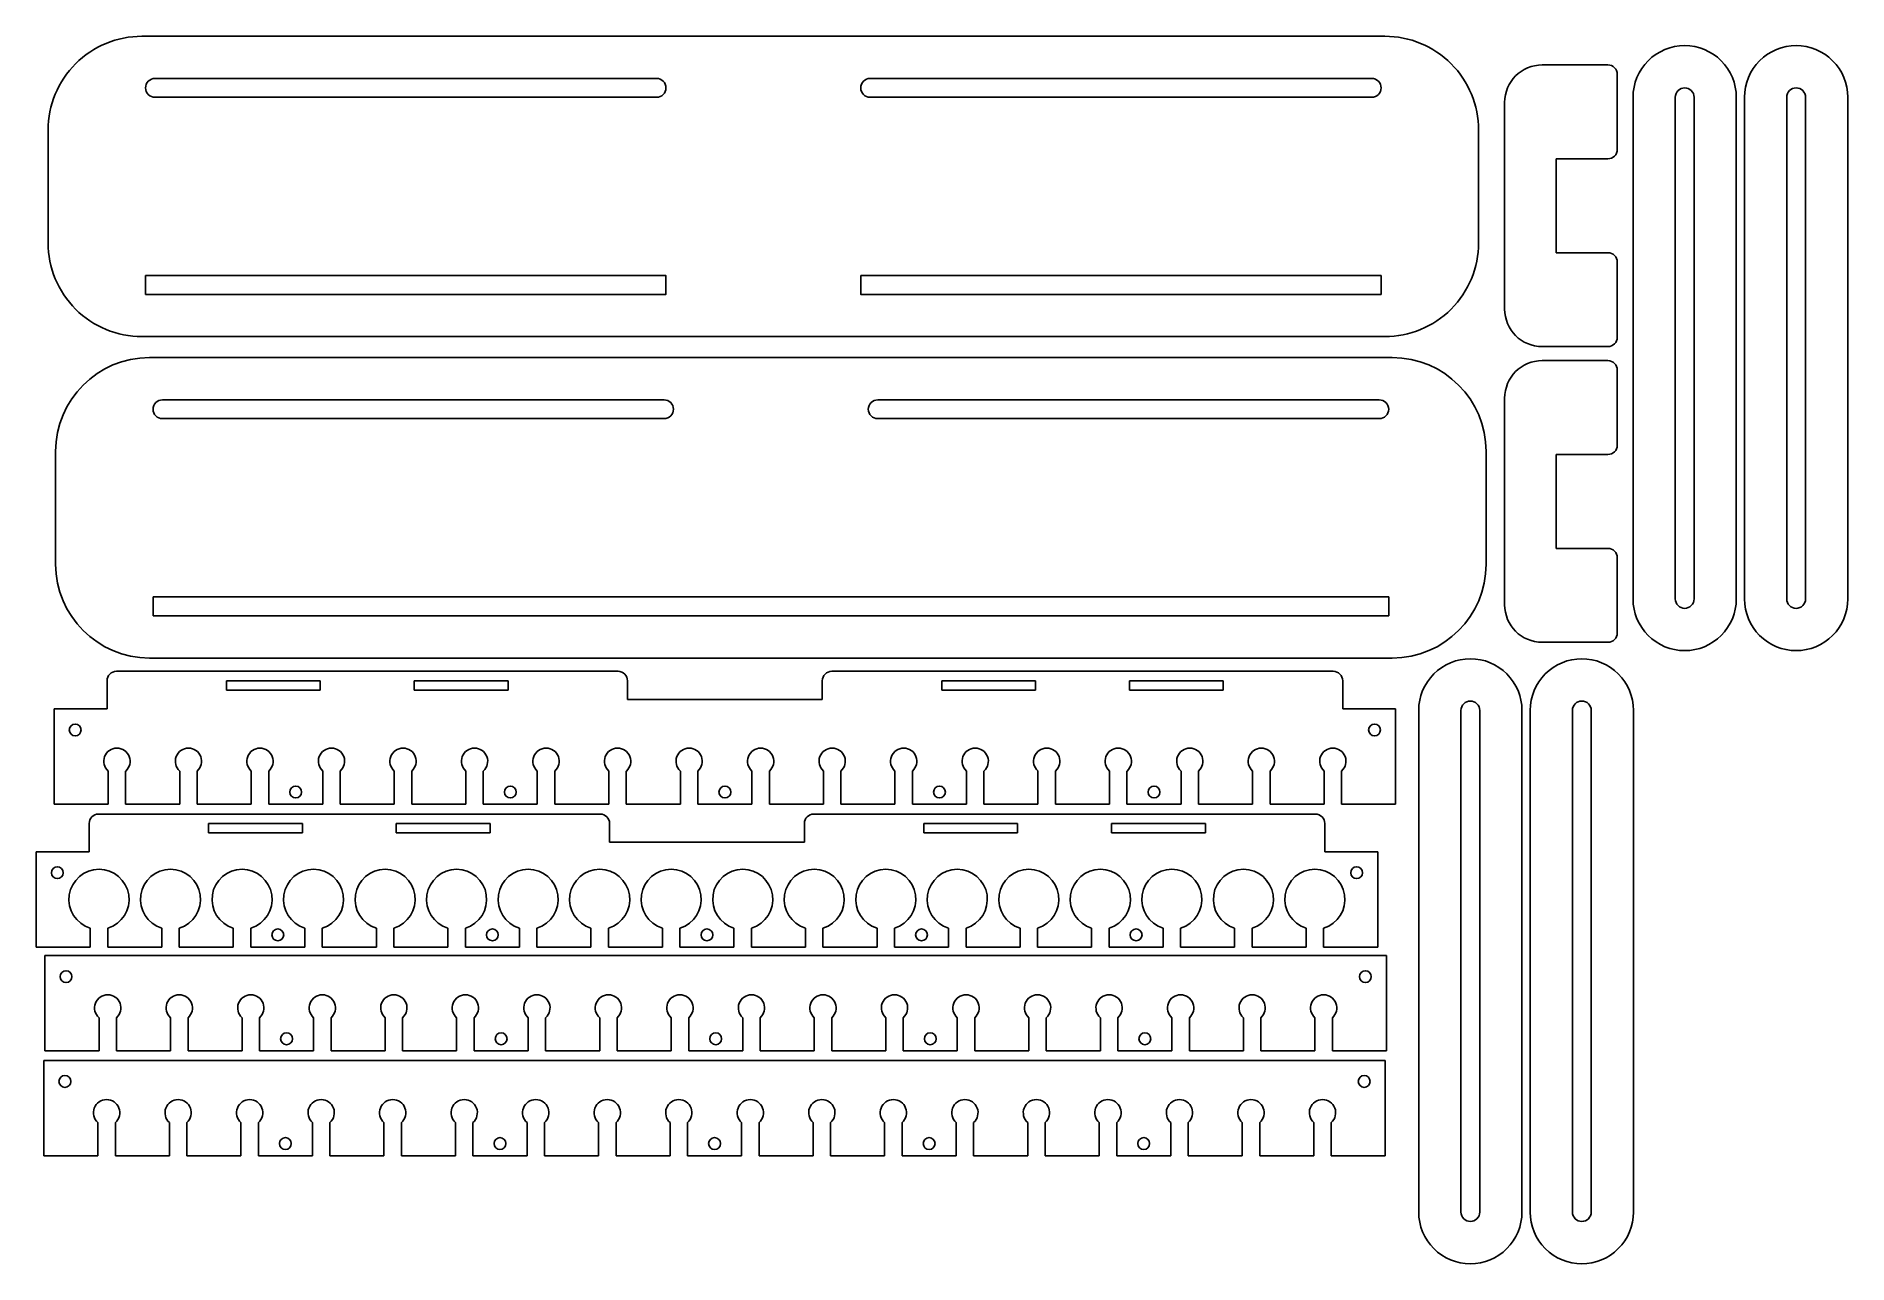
# Model space of a CAD drawing. Header units: millimetres. Extents: x 20 to 985, y -366 to 288.
import ezdxf

# ---------------------------------------------------------------- set-up
doc = ezdxf.new("R2010")
doc.units = ezdxf.units.MM
doc.header["$MEASUREMENT"] = 0

msp = doc.modelspace()

# ---------------------------------------------------------------- linework, layer by layer
for p, q in [((857.52, 272.91), (822.52, 272.91)), ((862.52, 227.91), (862.52, 267.91)), ((802.52, 142.91), (802.52, 252.91)), ((857.52, 222.91), (830.02, 222.91)), ((830.02, 172.91), (830.02, 222.91)), ((857.52, 172.91), (830.02, 172.91)), ((862.52, 127.91), (862.52, 167.91)), ((742.66, 117.05), (80.66, 117.05)), ((857.52, 122.91), (822.52, 122.91)), ((857.52, 115.43), (822.52, 115.43)), ((862.52, 70.43), (862.52, 110.43)), ((802.52, -14.57), (802.52, 95.43)), ((30.66, 67.05), (30.66, 7.05)), ((792.66, 7.05), (792.66, 67.05)), ((857.52, 65.43), (830.02, 65.43)), ((830.02, 15.43), (830.02, 65.43)), ((857.52, 15.43), (830.02, 15.43)), ((862.52, -29.57), (862.52, 10.43)), ((82.55, -10.45), (740.76, -10.45)), ((82.55, -10.45), (82.55, -20.45)), ((740.76, -10.45), (740.76, -20.45)), ((82.55, -20.45), (740.76, -20.45)), ((857.52, -34.57), (822.52, -34.57)), ((80.66, -42.95), (742.66, -42.95)), ((58.04, -60.03), (58.04, -55.03)), ((63.04, -50.03), (196.65, -50.03)), ((171.65, -55.03), (121.65, -55.03)), ((121.65, -55.03), (121.65, -60.03)), ((171.65, -60.03), (171.65, -55.03)), ((330.25, -50.03), (196.65, -50.03)), ((271.65, -55.03), (221.65, -55.03)), ((221.65, -55.03), (221.65, -60.03)), ((271.65, -60.03), (271.65, -55.03)), ((335.25, -60.03), (335.25, -55.03)), ((439.04, -60.03), (439.04, -55.03)), ((444.04, -50.03), (577.65, -50.03)), ((502.65, -60.03), (502.65, -55.03)), ((502.65, -55.03), (552.65, -55.03)), ((552.65, -55.03), (552.65, -60.03)), ((711.25, -50.03), (577.65, -50.03)), ((602.65, -60.03), (602.65, -55.03)), ((602.65, -55.03), (652.65, -55.03)), ((652.65, -55.03), (652.65, -60.03)), ((716.25, -60.03), (716.25, -55.03)), ((58.04, -70.03), (58.04, -60.03)), ((121.65, -60.03), (171.65, -60.03)), ((221.65, -60.03), (271.65, -60.03)), ((335.25, -60.03), (335.25, -65.03)), ((335.25, -65.03), (439.04, -65.03)), ((439.04, -60.03), (439.04, -65.03)), ((552.65, -60.03), (502.65, -60.03)), ((652.65, -60.03), (602.65, -60.03)), ((716.25, -60.03), (716.25, -70.03)), ((29.85, -120.83), (29.85, -70.03)), ((58.04, -70.03), (29.85, -70.03)), ((716.25, -70.03), (744.44, -70.03)), ((744.44, -120.83), (744.44, -70.03)), ((58.64, -107.25), (58.64, -120.83)), ((67.95, -107.25), (67.95, -120.83)), ((96.74, -107.25), (96.74, -120.83)), ((106.05, -107.25), (106.05, -120.83)), ((134.84, -107.25), (134.84, -120.83)), ((144.15, -107.25), (144.15, -120.83)), ((172.94, -107.25), (172.94, -120.83)), ((182.25, -107.25), (182.25, -120.83)), ((211.04, -107.25), (211.04, -120.83)), ((220.35, -107.25), (220.35, -120.83)), ((249.14, -107.25), (249.14, -120.83)), ((258.45, -107.25), (258.45, -120.83)), ((287.24, -107.25), (287.24, -120.83)), ((296.55, -107.25), (296.55, -120.83)), ((325.34, -107.25), (325.34, -120.83)), ((334.65, -107.25), (334.65, -120.83)), ((363.44, -107.25), (363.44, -120.83)), ((372.75, -107.25), (372.75, -120.83)), ((401.54, -107.25), (401.54, -120.83)), ((410.85, -107.25), (410.85, -120.83)), ((439.64, -107.25), (439.64, -120.83)), ((448.95, -107.25), (448.95, -120.83)), ((477.74, -107.25), (477.74, -120.83)), ((487.05, -107.25), (487.05, -120.83)), ((515.84, -107.25), (515.84, -120.83)), ((525.15, -107.25), (525.15, -120.83)), ((553.94, -107.25), (553.94, -120.83)), ((563.25, -107.25), (563.25, -120.83)), ((592.04, -107.25), (592.04, -120.83)), ((601.35, -107.25), (601.35, -120.83)), ((630.14, -107.25), (630.14, -120.83)), ((639.45, -107.25), (639.45, -120.83)), ((668.24, -107.25), (668.24, -120.83)), ((677.55, -107.25), (677.55, -120.83)), ((706.34, -107.25), (706.34, -120.83)), ((715.65, -107.25), (715.65, -120.83)), ((29.85, -120.83), (58.64, -120.83)), ((67.95, -120.83), (96.74, -120.83)), ((106.05, -120.83), (134.84, -120.83)), ((144.15, -120.83), (172.94, -120.83)), ((182.25, -120.83), (211.04, -120.83)), ((220.35, -120.83), (249.14, -120.83)), ((258.45, -120.83), (287.24, -120.83)), ((296.55, -120.83), (325.34, -120.83)), ((334.65, -120.83), (363.44, -120.83)), ((372.75, -120.83), (401.54, -120.83)), ((410.85, -120.83), (439.64, -120.83)), ((448.95, -120.83), (477.74, -120.83)), ((487.05, -120.83), (515.84, -120.83)), ((525.15, -120.83), (553.94, -120.83)), ((563.25, -120.83), (592.04, -120.83)), ((601.35, -120.83), (630.14, -120.83)), ((639.45, -120.83), (668.24, -120.83)), ((677.55, -120.83), (706.34, -120.83)), ((715.65, -120.83), (744.44, -120.83)), ((48.5, -136.09), (48.5, -131.09)), ((53.5, -126.09), (187.1, -126.09)), ((162.1, -131.09), (112.1, -131.09)), ((112.1, -131.09), (112.1, -136.09)), ((162.1, -136.09), (162.1, -131.09)), ((320.71, -126.09), (187.1, -126.09)), ((262.1, -131.09), (212.1, -131.09)), ((212.1, -131.09), (212.1, -136.09)), ((262.1, -136.09), (262.1, -131.09)), ((325.71, -136.09), (325.71, -131.09)), ((429.5, -136.09), (429.5, -131.09)), ((434.5, -126.09), (568.1, -126.09)), ((493.1, -136.09), (493.1, -131.09)), ((493.1, -131.09), (543.1, -131.09)), ((543.1, -131.09), (543.1, -136.09)), ((701.71, -126.09), (568.1, -126.09)), ((593.1, -136.09), (593.1, -131.09)), ((593.1, -131.09), (643.1, -131.09)), ((643.1, -131.09), (643.1, -136.09)), ((706.71, -136.09), (706.71, -131.09)), ((48.5, -146.09), (48.5, -136.09)), ((112.1, -136.09), (162.1, -136.09)), ((212.1, -136.09), (262.1, -136.09)), ((325.71, -136.09), (325.71, -141.09)), ((325.71, -141.09), (429.5, -141.09)), ((429.5, -136.09), (429.5, -141.09)), ((543.1, -136.09), (493.1, -136.09)), ((643.1, -136.09), (593.1, -136.09)), ((706.71, -136.09), (706.71, -146.09)), ((20.31, -196.89), (20.31, -146.09)), ((48.5, -146.09), (20.31, -146.09)), ((706.71, -146.09), (734.9, -146.09)), ((734.9, -196.89), (734.9, -146.09)), ((49.1, -186.79), (49.1, -196.89)), ((58.41, -186.79), (58.41, -196.89)), ((87.2, -186.79), (87.2, -196.89)), ((96.51, -186.79), (96.51, -196.89)), ((125.3, -186.79), (125.3, -196.89)), ((134.61, -186.79), (134.61, -196.89)), ((163.4, -186.79), (163.4, -196.89)), ((172.71, -186.79), (172.71, -196.89)), ((201.5, -186.79), (201.5, -196.89)), ((210.81, -186.79), (210.81, -196.89)), ((239.6, -186.79), (239.6, -196.89)), ((248.91, -186.79), (248.91, -196.89)), ((277.7, -186.79), (277.7, -196.89)), ((287.01, -186.79), (287.01, -196.89)), ((315.8, -186.79), (315.8, -196.89)), ((325.11, -186.79), (325.11, -196.89)), ((353.9, -186.79), (353.9, -196.89)), ((363.21, -186.79), (363.21, -196.89)), ((392, -186.79), (392, -196.89)), ((401.31, -186.79), (401.31, -196.89)), ((430.1, -186.79), (430.1, -196.89)), ((439.41, -186.79), (439.41, -196.89)), ((468.2, -186.79), (468.2, -196.89)), ((477.51, -186.79), (477.51, -196.89)), ((506.3, -186.79), (506.3, -196.89)), ((515.61, -186.79), (515.61, -196.89)), ((544.4, -186.79), (544.4, -196.89)), ((553.71, -186.79), (553.71, -196.89)), ((582.5, -186.79), (582.5, -196.89)), ((591.81, -186.79), (591.81, -196.89)), ((620.6, -186.79), (620.6, -196.89)), ((629.91, -186.79), (629.91, -196.89)), ((658.7, -186.79), (658.7, -196.89)), ((668.01, -186.79), (668.01, -196.89)), ((696.8, -186.79), (696.8, -196.89)), ((706.11, -186.79), (706.11, -196.89)), ((20.31, -196.89), (49.1, -196.89)), ((24.97, -252.21), (24.97, -201.41)), ((24.97, -201.41), (739.55, -201.41)), ((58.41, -196.89), (87.2, -196.89)), ((96.51, -196.89), (125.3, -196.89)), ((134.61, -196.89), (163.4, -196.89)), ((172.71, -196.89), (201.5, -196.89)), ((210.81, -196.89), (239.6, -196.89)), ((248.91, -196.89), (277.7, -196.89)), ((287.01, -196.89), (315.8, -196.89)), ((325.11, -196.89), (353.9, -196.89)), ((363.21, -196.89), (392, -196.89)), ((401.31, -196.89), (430.1, -196.89)), ((439.41, -196.89), (468.2, -196.89)), ((477.51, -196.89), (506.3, -196.89)), ((515.61, -196.89), (544.4, -196.89)), ((553.71, -196.89), (582.5, -196.89)), ((591.81, -196.89), (620.6, -196.89)), ((629.91, -196.89), (658.7, -196.89)), ((668.01, -196.89), (696.8, -196.89)), ((706.11, -196.89), (734.9, -196.89)), ((739.55, -252.21), (739.55, -201.41)), ((53.75, -238.63), (53.75, -252.21)), ((63.07, -238.63), (63.07, -252.21)), ((91.85, -238.63), (91.85, -252.21)), ((101.17, -238.63), (101.17, -252.21)), ((129.95, -238.63), (129.95, -252.21)), ((139.27, -238.63), (139.27, -252.21)), ((168.05, -238.63), (168.05, -252.21)), ((177.37, -238.63), (177.37, -252.21)), ((206.15, -238.63), (206.15, -252.21)), ((215.47, -238.63), (215.47, -252.21)), ((244.25, -238.63), (244.25, -252.21)), ((253.57, -238.63), (253.57, -252.21)), ((282.35, -238.63), (282.35, -252.21)), ((291.67, -238.63), (291.67, -252.21)), ((320.45, -238.63), (320.45, -252.21)), ((329.77, -238.63), (329.77, -252.21)), ((358.55, -238.63), (358.55, -252.21)), ((367.87, -238.63), (367.87, -252.21)), ((396.65, -238.63), (396.65, -252.21)), ((405.97, -238.63), (405.97, -252.21)), ((434.75, -238.63), (434.75, -252.21)), ((444.07, -238.63), (444.07, -252.21)), ((472.85, -238.63), (472.85, -252.21)), ((482.17, -238.63), (482.17, -252.21)), ((510.95, -238.63), (510.95, -252.21)), ((520.27, -238.63), (520.27, -252.21)), ((549.05, -238.63), (549.05, -252.21)), ((558.37, -238.63), (558.37, -252.21)), ((587.15, -238.63), (587.15, -252.21)), ((596.47, -238.63), (596.47, -252.21)), ((625.25, -238.63), (625.25, -252.21)), ((634.57, -238.63), (634.57, -252.21)), ((663.35, -238.63), (663.35, -252.21)), ((672.67, -238.63), (672.67, -252.21)), ((701.45, -238.63), (701.45, -252.21)), ((710.77, -238.63), (710.77, -252.21)), ((24.35, -308.03), (24.35, -257.23)), ((24.35, -257.23), (738.94, -257.23)), ((24.97, -252.21), (53.75, -252.21)), ((63.07, -252.21), (91.85, -252.21)), ((101.17, -252.21), (129.95, -252.21)), ((139.27, -252.21), (168.05, -252.21)), ((177.37, -252.21), (206.15, -252.21)), ((215.47, -252.21), (244.25, -252.21)), ((253.57, -252.21), (282.35, -252.21)), ((291.67, -252.21), (320.45, -252.21)), ((329.77, -252.21), (358.55, -252.21)), ((367.87, -252.21), (396.65, -252.21)), ((405.97, -252.21), (434.75, -252.21)), ((444.07, -252.21), (472.85, -252.21)), ((482.17, -252.21), (510.95, -252.21)), ((520.27, -252.21), (549.05, -252.21)), ((558.37, -252.21), (587.15, -252.21)), ((596.47, -252.21), (625.25, -252.21)), ((634.57, -252.21), (663.35, -252.21)), ((672.67, -252.21), (701.45, -252.21)), ((710.77, -252.21), (739.55, -252.21)), ((738.94, -308.03), (738.94, -257.23)), ((53.14, -294.44), (53.14, -308.03)), ((62.45, -294.44), (62.45, -308.03)), ((91.24, -294.44), (91.24, -308.03)), ((100.55, -294.44), (100.55, -308.03)), ((129.34, -294.44), (129.34, -308.03)), ((138.65, -294.44), (138.65, -308.03)), ((167.44, -294.44), (167.44, -308.03)), ((176.75, -294.44), (176.75, -308.03)), ((205.54, -294.44), (205.54, -308.03)), ((214.85, -294.44), (214.85, -308.03)), ((243.64, -294.44), (243.64, -308.03)), ((252.95, -294.44), (252.95, -308.03)), ((281.74, -294.44), (281.74, -308.03)), ((291.05, -294.44), (291.05, -308.03)), ((319.84, -294.44), (319.84, -308.03)), ((329.15, -294.44), (329.15, -308.03)), ((357.94, -294.44), (357.94, -308.03)), ((367.25, -294.44), (367.25, -308.03)), ((396.04, -294.44), (396.04, -308.03)), ((405.35, -294.44), (405.35, -308.03)), ((434.14, -294.44), (434.14, -308.03)), ((443.45, -294.44), (443.45, -308.03)), ((472.24, -294.44), (472.24, -308.03)), ((481.55, -294.44), (481.55, -308.03)), ((510.34, -294.44), (510.34, -308.03)), ((519.65, -294.44), (519.65, -308.03)), ((548.44, -294.44), (548.44, -308.03)), ((557.75, -294.44), (557.75, -308.03)), ((586.54, -294.44), (586.54, -308.03)), ((595.85, -294.44), (595.85, -308.03)), ((624.64, -294.44), (624.64, -308.03)), ((633.95, -294.44), (633.95, -308.03)), ((662.74, -294.44), (662.74, -308.03)), ((672.05, -294.44), (672.05, -308.03)), ((700.84, -294.44), (700.84, -308.03)), ((710.15, -294.44), (710.15, -308.03)), ((24.35, -308.03), (53.14, -308.03)), ((62.45, -308.03), (91.24, -308.03)), ((100.55, -308.03), (129.34, -308.03)), ((138.65, -308.03), (167.44, -308.03)), ((176.75, -308.03), (205.54, -308.03)), ((214.85, -308.03), (243.64, -308.03)), ((252.95, -308.03), (281.74, -308.03)), ((291.05, -308.03), (319.84, -308.03)), ((329.15, -308.03), (357.94, -308.03)), ((367.25, -308.03), (396.04, -308.03)), ((405.35, -308.03), (434.14, -308.03)), ((443.45, -308.03), (472.24, -308.03)), ((481.55, -308.03), (510.34, -308.03)), ((519.65, -308.03), (548.44, -308.03)), ((557.75, -308.03), (586.54, -308.03)), ((595.85, -308.03), (624.64, -308.03)), ((633.95, -308.03), (662.74, -308.03)), ((672.05, -308.03), (700.84, -308.03)), ((710.15, -308.03), (738.94, -308.03))]:
    msp.add_line(p, q)
for points in [[(76.64, 128.19), (738.64, 128.19, 0.414214), (788.64, 178.19), (788.64, 238.19, 0.414214), (738.64, 288.19), (76.64, 288.19, 0.414214), (26.64, 238.19), (26.64, 178.19, 0.414214)], [(925.92, -11.51), (925.92, 255.7, 0.414214), (898.42, 283.2), (898.42, 283.2, 0.414214), (870.92, 255.7), (870.92, -11.51, 0.414214), (898.42, -39.01), (898.42, -39.01, 0.414214)], [(985.29, -11.51), (985.29, 255.7, 0.414214), (957.79, 283.2), (957.79, 283.2, 0.414214), (930.29, 255.7), (930.29, -11.51, 0.414214), (957.79, -39.01), (957.79, -39.01, 0.414214)], [(83.54, 255.69), (350.74, 255.69, 0.414214), (355.74, 260.69), (355.74, 260.69, 0.414214), (350.74, 265.69), (83.54, 265.69, 0.414214), (78.54, 260.69), (78.54, 260.69, 0.414214)], [(731.74, 255.69), (464.54, 255.69, -0.414214), (459.54, 260.69), (459.54, 260.69, -0.414214), (464.54, 265.69), (731.74, 265.69, -0.414214), (736.74, 260.69), (736.74, 260.69, -0.414214)], [(903.42, 255.7), (903.42, -11.51, -0.414214), (898.42, -16.51), (898.42, -16.51, -0.414214), (893.42, -11.51), (893.42, 255.7, -0.414214), (898.42, 260.7), (898.42, 260.7, -0.414214)], [(962.79, 255.7), (962.79, -11.51, -0.414214), (957.79, -16.51), (957.79, -16.51, -0.414214), (952.79, -11.51), (952.79, 255.7, -0.414214), (957.79, 260.7), (957.79, 260.7, -0.414214)], [(87.55, 84.55), (354.76, 84.55, 0.414214), (359.76, 89.55), (359.76, 89.55, 0.414214), (354.76, 94.55), (87.55, 94.55, 0.414214), (82.55, 89.55), (82.55, 89.55, 0.414214)], [(735.76, 84.55), (468.55, 84.55, -0.414214), (463.55, 89.55), (463.55, 89.55, -0.414214), (468.55, 94.55), (735.76, 94.55, -0.414214), (740.76, 89.55), (740.76, 89.55, -0.414214)], [(811.75, -338.05), (811.75, -70.85, 0.414214), (784.25, -43.35), (784.25, -43.35, 0.414214), (756.75, -70.85), (756.75, -338.05, 0.414214), (784.25, -365.55), (784.25, -365.55, 0.414214)], [(871.13, -338.05), (871.13, -70.85, 0.414214), (843.63, -43.35), (843.63, -43.35, 0.414214), (816.13, -70.85), (816.13, -338.05, 0.414214), (843.63, -365.55), (843.63, -365.55, 0.414214)], [(789.25, -338.05), (789.25, -70.85, 0.414214), (784.25, -65.85), (784.25, -65.85, 0.414214), (779.25, -70.85), (779.25, -338.05, 0.414214), (784.25, -343.05), (784.25, -343.05, 0.414214)], [(848.63, -338.05), (848.63, -70.85, 0.414214), (843.63, -65.85), (843.63, -65.85, 0.414214), (838.63, -70.85), (838.63, -338.05, 0.414214), (843.63, -343.05), (843.63, -343.05, 0.414214)]]:
    msp.add_lwpolyline(points, format="xyb", close=True)
for points in [[(78.54, 160.69), (355.74, 160.69), (355.74, 150.69), (78.54, 150.69)], [(459.54, 160.69), (736.74, 160.69), (736.74, 150.69), (459.54, 150.69)]]:
    msp.add_lwpolyline(points, close=True)
for points in [[(58.64, -107.25), (58.64, -103.15)], [(67.95, -103.15), (67.95, -107.25)], [(96.74, -107.25), (96.74, -103.15)], [(106.05, -103.15), (106.05, -107.25)], [(134.84, -107.25), (134.84, -103.15)], [(144.15, -103.15), (144.15, -107.25)], [(172.94, -107.25), (172.94, -103.15)], [(182.25, -103.15), (182.25, -107.25)], [(211.04, -107.25), (211.04, -103.15)], [(220.35, -103.15), (220.35, -107.25)], [(249.14, -107.25), (249.14, -103.15)], [(258.45, -103.15), (258.45, -107.25)], [(287.24, -107.25), (287.24, -103.15)], [(296.55, -103.15), (296.55, -107.25)], [(325.34, -107.25), (325.34, -103.15)], [(334.65, -103.15), (334.65, -107.25)], [(363.44, -107.25), (363.44, -103.15)], [(372.75, -103.15), (372.75, -107.25)], [(401.54, -107.25), (401.54, -103.15)], [(410.85, -103.15), (410.85, -107.25)], [(439.64, -107.25), (439.64, -103.15)], [(448.95, -103.15), (448.95, -107.25)], [(477.74, -107.25), (477.74, -103.15)], [(487.05, -103.15), (487.05, -107.25)], [(515.84, -107.25), (515.84, -103.15)], [(525.15, -103.15), (525.15, -107.25)], [(553.94, -107.25), (553.94, -103.15)], [(563.25, -103.15), (563.25, -107.25)], [(592.04, -107.25), (592.04, -103.15)], [(601.35, -103.15), (601.35, -107.25)], [(630.14, -107.25), (630.14, -103.15)], [(639.45, -103.15), (639.45, -107.25)], [(668.24, -107.25), (668.24, -103.15)], [(677.55, -103.15), (677.55, -107.25)], [(706.34, -107.25), (706.34, -103.15)], [(715.65, -103.15), (715.65, -107.25)], [(53.75, -238.63), (53.75, -234.53)], [(63.07, -234.53), (63.07, -238.63)], [(91.85, -238.63), (91.85, -234.53)], [(101.17, -234.53), (101.17, -238.63)], [(129.95, -238.63), (129.95, -234.53)], [(139.27, -234.53), (139.27, -238.63)], [(168.05, -238.63), (168.05, -234.53)], [(177.37, -234.53), (177.37, -238.63)], [(206.15, -238.63), (206.15, -234.53)], [(215.47, -234.53), (215.47, -238.63)], [(244.25, -238.63), (244.25, -234.53)], [(253.57, -234.53), (253.57, -238.63)], [(282.35, -238.63), (282.35, -234.53)], [(291.67, -234.53), (291.67, -238.63)], [(320.45, -238.63), (320.45, -234.53)], [(329.77, -234.53), (329.77, -238.63)], [(358.55, -238.63), (358.55, -234.53)], [(367.87, -234.53), (367.87, -238.63)], [(396.65, -238.63), (396.65, -234.53)], [(405.97, -234.53), (405.97, -238.63)], [(434.75, -238.63), (434.75, -234.53)], [(444.07, -234.53), (444.07, -238.63)], [(472.85, -238.63), (472.85, -234.53)], [(482.17, -234.53), (482.17, -238.63)], [(510.95, -238.63), (510.95, -234.53)], [(520.27, -234.53), (520.27, -238.63)], [(549.05, -238.63), (549.05, -234.53)], [(558.37, -234.53), (558.37, -238.63)], [(587.15, -238.63), (587.15, -234.53)], [(596.47, -234.53), (596.47, -238.63)], [(625.25, -238.63), (625.25, -234.53)], [(634.57, -234.53), (634.57, -238.63)], [(663.35, -238.63), (663.35, -234.53)], [(672.67, -234.53), (672.67, -238.63)], [(701.45, -238.63), (701.45, -234.53)], [(710.77, -234.53), (710.77, -238.63)], [(53.14, -294.44), (53.14, -290.35)], [(62.45, -290.35), (62.45, -294.44)], [(91.24, -294.44), (91.24, -290.35)], [(100.55, -290.35), (100.55, -294.44)], [(129.34, -294.44), (129.34, -290.35)], [(138.65, -290.35), (138.65, -294.44)], [(167.44, -294.44), (167.44, -290.35)], [(176.75, -290.35), (176.75, -294.44)], [(205.54, -294.44), (205.54, -290.35)], [(214.85, -290.35), (214.85, -294.44)], [(243.64, -294.44), (243.64, -290.35)], [(252.95, -290.35), (252.95, -294.44)], [(281.74, -294.44), (281.74, -290.35)], [(291.05, -290.35), (291.05, -294.44)], [(319.84, -294.44), (319.84, -290.35)], [(329.15, -290.35), (329.15, -294.44)], [(357.94, -294.44), (357.94, -290.35)], [(367.25, -290.35), (367.25, -294.44)], [(396.04, -294.44), (396.04, -290.35)], [(405.35, -290.35), (405.35, -294.44)], [(434.14, -294.44), (434.14, -290.35)], [(443.45, -290.35), (443.45, -294.44)], [(472.24, -294.44), (472.24, -290.35)], [(481.55, -290.35), (481.55, -294.44)], [(510.34, -294.44), (510.34, -290.35)], [(519.65, -290.35), (519.65, -294.44)], [(548.44, -294.44), (548.44, -290.35)], [(557.75, -290.35), (557.75, -294.44)], [(586.54, -294.44), (586.54, -290.35)], [(595.85, -290.35), (595.85, -294.44)], [(624.64, -294.44), (624.64, -290.35)], [(633.95, -290.35), (633.95, -294.44)], [(662.74, -294.44), (662.74, -290.35)], [(672.05, -290.35), (672.05, -294.44)], [(700.84, -294.44), (700.84, -290.35)], [(710.15, -290.35), (710.15, -294.44)]]:
    msp.add_lwpolyline(points)
for centre in [(41.08, -81.26), (733.21, -81.26), (158.55, -114.34), (272.85, -114.34), (387.15, -114.34), (501.45, -114.34), (615.75, -114.34), (31.54, -157.31), (723.67, -157.31), (149, -190.4), (263.3, -190.4), (377.6, -190.4), (491.9, -190.4), (606.2, -190.4), (36.2, -212.64), (728.33, -212.64), (153.66, -245.72), (267.96, -245.72), (382.26, -245.72), (496.56, -245.72), (610.86, -245.72), (35.58, -268.45), (727.71, -268.45), (153.05, -301.54), (267.35, -301.54), (381.65, -301.54), (495.95, -301.54), (610.25, -301.54)]:
    msp.add_circle(centre, 3.15)
for centre, radius, start, end in [((822.52, 252.91), 20, 90, 180), ((857.52, 267.91), 5, 0, 90), ((857.52, 227.91), 5, 270, 0), ((857.52, 167.91), 5, 0, 90), ((822.52, 142.91), 20, 180, 270), ((857.52, 127.91), 5, 270, 0), ((80.66, 67.05), 50, 90, 180), ((742.66, 67.05), 50, 0, 90), ((822.52, 95.43), 20, 90, 180), ((857.52, 110.43), 5, 0, 90), ((857.52, 70.43), 5, 270, 0), ((857.52, 10.43), 5, 0, 90), ((80.66, 7.05), 50, 180, 270), ((742.66, 7.05), 50, 270, 0), ((822.52, -14.57), 20, 180, 270), ((857.52, -29.57), 5, 270, 0), ((63.04, -55.03), 5, 90, 180), ((330.25, -55.03), 5, 0, 90), ((444.04, -55.03), 5, 90, 180), ((711.25, -55.03), 5, 0, 90), ((63.3, -97.92), 7, 311.71272, 228.28728), ((101.4, -97.92), 7, 311.71272, 228.28728), ((139.5, -97.92), 7, 311.71272, 228.28728), ((177.6, -97.92), 7, 311.71272, 228.28728), ((215.7, -97.92), 7, 311.71272, 228.28728), ((253.8, -97.92), 7, 311.71272, 228.28728), ((291.9, -97.92), 7, 311.71272, 228.28728), ((330, -97.92), 7, 311.71272, 228.28728), ((368.1, -97.92), 7, 311.71272, 228.28728), ((406.2, -97.92), 7, 311.71272, 228.28728), ((444.3, -97.92), 7, 311.71272, 228.28728), ((482.4, -97.92), 7, 311.71272, 228.28728), ((520.5, -97.92), 7, 311.71272, 228.28728), ((558.6, -97.92), 7, 311.71272, 228.28728), ((596.7, -97.92), 7, 311.71272, 228.28728), ((634.8, -97.92), 7, 311.71272, 228.28728), ((672.9, -97.92), 7, 311.71272, 228.28728), ((711, -97.92), 7, 311.71272, 228.28728), ((53.5, -131.09), 5, 90, 180), ((320.71, -131.09), 5, 0, 90), ((434.5, -131.09), 5, 90, 180), ((701.71, -131.09), 5, 0, 90), ((53.75, -171.49), 16, 286.92447, 253.07553), ((91.85, -171.49), 16, 286.92447, 253.07553), ((129.95, -171.49), 16, 286.92447, 253.07553), ((168.05, -171.49), 16, 286.92447, 253.07553), ((206.15, -171.49), 16, 286.92447, 253.07553), ((244.25, -171.49), 16, 286.92447, 253.07553), ((282.35, -171.49), 16, 286.92447, 253.07553), ((320.45, -171.49), 16, 286.92447, 253.07553), ((358.55, -171.49), 16, 286.92447, 253.07553), ((396.65, -171.49), 16, 286.92447, 253.07553), ((434.75, -171.49), 16, 286.92447, 253.07553), ((472.85, -171.49), 16, 286.92447, 253.07553), ((510.95, -171.49), 16, 286.92447, 253.07553), ((549.05, -171.49), 16, 286.92447, 253.07553), ((587.15, -171.49), 16, 286.92447, 253.07553), ((625.25, -171.49), 16, 286.92447, 253.07553), ((663.35, -171.49), 16, 286.92447, 253.07553), ((701.45, -171.49), 16, 286.92447, 253.07553), ((58.41, -229.3), 7, 311.71272, 228.28728), ((96.51, -229.3), 7, 311.71272, 228.28728), ((134.61, -229.3), 7, 311.71272, 228.28728), ((172.71, -229.3), 7, 311.71272, 228.28728), ((210.81, -229.3), 7, 311.71272, 228.28728), ((248.91, -229.3), 7, 311.71272, 228.28728), ((287.01, -229.3), 7, 311.71272, 228.28728), ((325.11, -229.3), 7, 311.71272, 228.28728), ((363.21, -229.3), 7, 311.71272, 228.28728), ((401.31, -229.3), 7, 311.71272, 228.28728), ((439.41, -229.3), 7, 311.71272, 228.28728), ((477.51, -229.3), 7, 311.71272, 228.28728), ((515.61, -229.3), 7, 311.71272, 228.28728), ((553.71, -229.3), 7, 311.71272, 228.28728), ((591.81, -229.3), 7, 311.71272, 228.28728), ((629.91, -229.3), 7, 311.71272, 228.28728), ((668.01, -229.3), 7, 311.71272, 228.28728), ((706.11, -229.3), 7, 311.71272, 228.28728), ((57.8, -285.12), 7, 311.71272, 228.28728), ((95.9, -285.12), 7, 311.71272, 228.28728), ((134, -285.12), 7, 311.71272, 228.28728), ((172.1, -285.12), 7, 311.71272, 228.28728), ((210.2, -285.12), 7, 311.71272, 228.28728), ((248.3, -285.12), 7, 311.71272, 228.28728), ((286.4, -285.12), 7, 311.71272, 228.28728), ((324.5, -285.12), 7, 311.71272, 228.28728), ((362.6, -285.12), 7, 311.71272, 228.28728), ((400.7, -285.12), 7, 311.71272, 228.28728), ((438.8, -285.12), 7, 311.71272, 228.28728), ((476.9, -285.12), 7, 311.71272, 228.28728), ((515, -285.12), 7, 311.71272, 228.28728), ((553.1, -285.12), 7, 311.71272, 228.28728), ((591.2, -285.12), 7, 311.71272, 228.28728), ((629.3, -285.12), 7, 311.71272, 228.28728), ((667.4, -285.12), 7, 311.71272, 228.28728), ((705.5, -285.12), 7, 311.71272, 228.28728)]:
    msp.add_arc(centre, radius, start, end)

doc.saveas('drawing.dxf')
